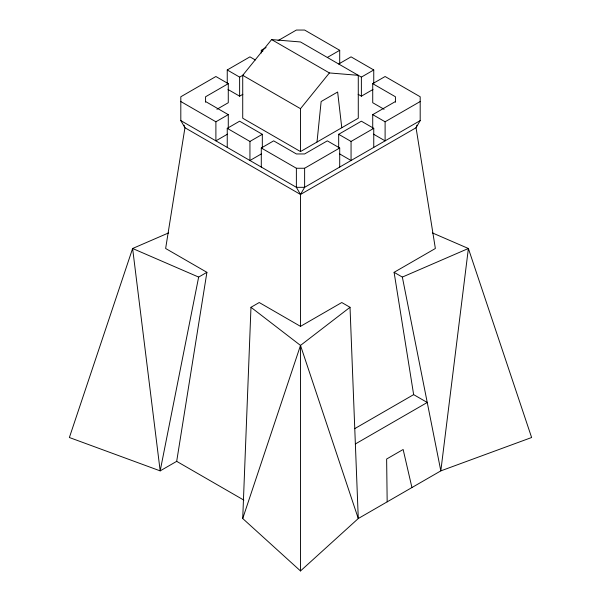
<?xml version="1.0" encoding="UTF-8"?>
<svg xmlns="http://www.w3.org/2000/svg" width="601" height="601" viewBox="0 0 601 601"><rect width="100%" height="100%" fill="white"/><g stroke="black" fill="none" stroke-linecap="round" stroke-linejoin="round"><path stroke-width="0.9" d="M242.721 518.528L250.978 307.291L259.226 302.528L300.5 326.358L341.774 302.528L350.022 307.291L358.279 518.528L300.5 570.95L242.721 518.528L300.5 345.417L350.022 307.291M317.005 142.039L321.137 101.531L337.642 92.006L341.774 127.743M168.633 232.895L132.618 248.491L69.378 437.513L160.174 470.876L176.686 461.343L206.909 272.321L165.636 248.491L184.943 127.743L184.056 125.196M198.653 277.084L160.174 470.876L132.618 248.491L198.653 277.084L206.909 272.321M416.944 125.196L416.057 127.743L435.364 248.491L394.091 272.321L413.646 394.624L427.243 402.475L355.364 443.966M300.5 326.358L300.5 194.461L304.624 187.317L304.624 168.25L339.708 147.996L339.708 167.063M384.077 109.277L372.725 102.726L372.725 83.659L385.106 76.515L420.189 96.769L420.189 120.598L416.057 127.743L300.5 194.461L184.943 127.743L180.811 120.598L180.811 96.769L215.894 76.515L228.275 83.659L228.275 102.726L216.923 109.277M271.607 39.583L329.393 72.939L358.279 75.32L358.279 118.217L300.5 151.572L242.721 118.217L242.721 75.32L271.607 39.583L300.5 41.965L361.374 77.108L373.754 69.964L373.754 83.577M300.5 151.572L300.5 108.683L329.393 72.939M227.246 83.577L227.246 69.964L249.941 56.855L255.357 59.987M261.292 53.031L261.292 50.304L266.078 47.539M278.038 40.635L296.376 30.05L304.624 30.05L339.708 50.304L339.708 63.916M228.275 83.659L205.572 96.769L205.572 102.215M227.246 69.964L239.626 77.108L243.675 74.772M228.019 89.474L239.626 96.175L242.864 94.304M180.811 101.531L215.894 121.785L228.275 114.641L228.275 128.253M327.327 57.456L339.708 50.304M227.246 147.403L227.246 128.344L239.626 121.192L262.321 134.301L262.321 147.914M338.679 64.007L351.059 56.855L373.754 69.964M227.501 134.151L215.894 140.852L215.894 121.785M227.246 128.344L249.941 141.445L262.321 134.301M261.292 167.063L261.292 147.996L273.673 140.852L296.376 153.954L304.624 153.954L327.327 140.852L339.708 147.996M261.548 153.803L249.941 160.512L249.941 141.445M358.136 94.304L361.374 96.175L372.981 89.474M338.679 147.914L338.679 134.301L361.374 121.192L373.754 128.344L373.754 147.403M372.725 128.253L372.725 114.641L395.428 101.531M338.679 134.301L351.059 141.445L373.754 128.344M372.725 114.641L385.106 121.785L420.189 101.531M420.189 120.598L304.624 187.317L296.376 187.317L180.811 120.598M354.695 428.656L413.646 394.624M394.091 272.321L402.347 277.084L468.382 248.491L531.622 437.513L440.826 470.876L358.279 518.528L300.5 345.417L250.978 307.291M261.292 147.996L296.376 168.25L304.624 168.25M432.367 232.895L468.382 248.491L440.826 470.876L402.347 277.084M372.725 83.659L395.428 96.769L395.428 102.215M261.292 50.304L262.84 51.198M373.499 134.151L385.106 140.852L385.106 121.785M242.721 75.32L300.5 108.683M339.452 153.803L351.059 160.512L351.059 141.445M205.572 101.531L228.275 114.641M176.686 461.343L243.856 500.122M300.5 194.461L296.376 187.317L296.376 168.25M411.933 487.554L403.143 449.495L386.631 459.029L387.172 501.85M361.374 77.108L361.374 96.175M300.5 345.417L300.5 570.95M239.626 77.108L239.626 96.175"/></g></svg>
